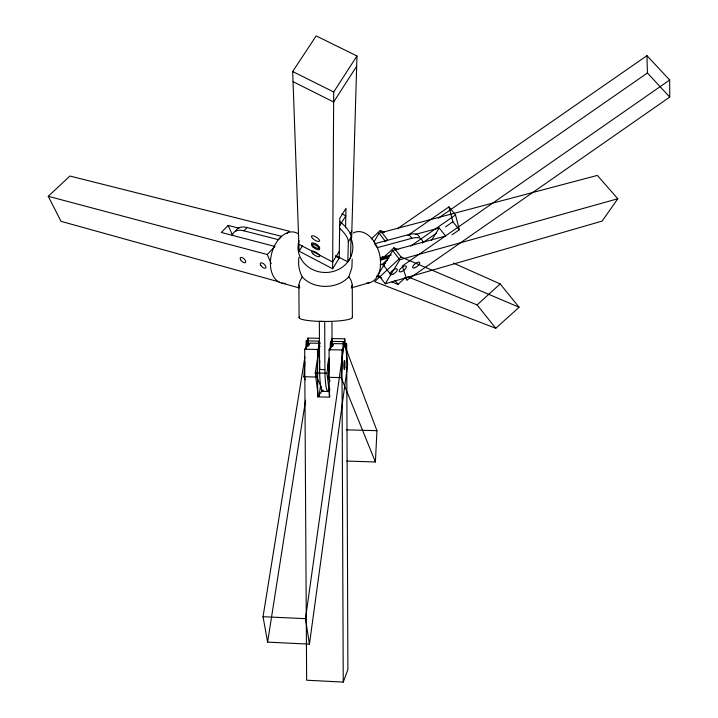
<?xml version="1.0" encoding="UTF-8"?>
<svg xmlns="http://www.w3.org/2000/svg" width="718" height="718" viewBox="0 0 718 718"><rect width="100%" height="100%" fill="white"/><g stroke="black" fill="none" stroke-linecap="round" stroke-linejoin="round"><path stroke-width="1.08" d="M332.622 268.765L333.708 91.994L356.963 55.977L316.162 35.9L292.684 71.522L299.119 251.165L332.622 268.765L339.201 258.13L339.776 218.29L345.986 208.346L345.573 227.22M299.092 317.437L298.885 284.759L299.846 281.187L302.242 276.933A30.686 27.437 75.1 0 1 299.442 269.421L299.388 269.178A27.733 24.807 75.1 0 1 298.616 263.811L298.679 259.871A23.793 21.307 75 0 1 299.038 257.295M335.916 255.626L347.826 261.855L348.338 241.769L351.102 237.299A27.948 10.016 32 0 0 340.197 221.844M351.102 237.299L350.528 257.475L347.826 261.855M356.963 55.977L351.632 238.044L350.546 239.803M346.749 461.064L375.397 461.961L376.95 430.683L343.303 341.606L330.513 341.346L329.984 350.07M375.397 461.961L341.229 377.605L343.303 341.606M330.002 381.195L328.341 377.309L329.266 362.051M321.502 387.711L316.728 377.04L318.98 341.122L306.245 340.862L305.68 349.558M305.329 379.786L303.902 376.735L304.899 361.522M352.188 259.162L351.883 267.67L348.84 276.753A41.491 13.992 31.9 0 1 351.219 280.864L352.242 284.472L351.443 287.335M304.917 356.891L263.039 616.708L267.608 642.125L309.431 644.145L347.665 364.609L344.775 338.824L332.057 338.573L330.459 349.406M309.431 644.145L305.491 618.656L344.775 338.824M329.858 396.874L326.941 373.243L329.185 358.076M318.927 396.569L320.551 385.737M318.325 396.587L315.265 372.974L319.932 342.674M267.608 642.125L305.581 400.249M306.335 348.05L307.941 338.097L319.546 338.331M319.573 343.303L310.149 343.114L304.674 349.217L306.64 680.206L343.24 682.1L347.889 669.589L346.686 343.85L334.076 343.599L329.068 349.72L329.284 397.162L317.724 396.874L317.473 349.478L320.093 346.426M373.943 241.912L379.05 233.215L597.331 175.407L617.794 198.76L602.133 221.09L385.252 283.763L378.189 274.617L392.62 250.546L445.636 235.998L439.183 227.983L415.381 234.409M385.252 283.763L399.827 259.736L617.794 198.76M431.572 240.315L439.183 227.983M339.3 251.273L332.667 261.98L298.868 244.264M350.196 233.7L351.838 231.043M339.668 225.721L345.825 215.849L341.849 213.802M299.119 251.165L302.431 245.897M356.658 66.262L333.646 101.992L293.052 81.672M317.724 396.874L322.938 389.838M343.24 682.1L341.93 349.989L346.686 343.85M348.822 276.771C337.756 289.237 313.928 289.884 302.242 276.933M287.074 233.619L289.345 231.223L69.933 176.036L48.259 196.301L267.249 254.513L274.913 246.436L221.332 232.461L228.18 225.452L238.906 228.198M243.923 230.819L247.082 227.552L281.564 236.348L278.396 239.686L243.923 230.819A25.677 12.332 43.7 0 0 232.282 235.594M371.296 238.906L380.28 230.478L384.345 232.291M385.027 241.795L387.415 239.57L380.28 230.478M380.316 260.481L393.886 247.827L397.987 249.595M519.096 307.25L401.111 257.017L374.634 281.618L495.761 328.279L519.096 307.25L500.186 283.933L453.444 263.093M391.929 281.968L398.032 284.364L405.23 277.704M407.878 276.789L477.102 304.89L500.186 283.933M669.67 80.021L402.259 266.037L407.034 280.047L669.741 97.065L669.67 80.021L646.963 55.672L397.296 228.809M452.026 234.822L459.332 229.742L455.517 214.924L448.947 206.865L407.869 235.387M438.303 218.191L647.421 72.985L646.963 55.672M410.669 246.086L455.517 214.924M423.728 242.038L436.472 233.179M445.582 226.852L452.87 221.79L448.947 206.865M351.219 287.909L370.183 282.506M376.394 276.565L378.521 275.954M380.046 264.834L385.422 263.326M380.414 258.283A6.22 2.495 -37.7 0 1 382.775 257.241L391.4 254.863M380.432 259.019L389.003 256.64M380.343 260.158L388.95 257.771M422.624 243.115A25.785 10.223 -38 0 0 411.836 238.304L377.363 247.656L375.128 244.784M374.383 243.833L408.856 234.553A25.758 10.267 -38 0 1 419.402 237.03M304.674 349.217L317.473 349.478M329.068 349.72L341.93 349.989M324.922 369.626L324.689 321.458L319.339 321.359L319.591 369.501L324.922 369.626A26.521 3.563 -88.9 0 0 329.679 388.662M315.265 372.974L326.941 373.243M303.902 376.735L316.728 377.04M328.341 377.309L341.229 377.605M328.09 389.973L330.154 390.018M322.768 391.373L328.036 391.498M346.291 429.822L376.95 430.683M263.039 616.708L305.491 618.656M279.051 281.896L61.021 221.341L48.259 196.301M281.806 283.08L299.307 287.945M376.681 275.981L381.77 277.974M292.684 71.522L333.708 91.994M335.27 256.075L339.201 258.13M647.421 72.985L669.741 97.065M299.711 287.532L298.876 285.154M452.87 221.79L459.332 229.742M477.102 304.89L495.761 328.279M408.856 234.553L411.836 238.304M393.886 247.827L401.111 257.017M379.05 233.215L385.512 241.472M392.62 250.546L399.827 259.736M405.114 277.588L407.034 280.047M382.227 256.532L382.775 257.241M383.762 265.57L390.87 274.725M394.918 280.343L398.032 284.364M228.18 225.452L232.569 235.387M306.245 340.862L308.489 345.977M267.249 254.513L271.189 263.641M318.98 341.122L319.842 343.168M330.513 341.346L332.551 346.471M307.941 338.097L308.919 345.6M332.057 338.573L332.946 346.085M352.26 285.037L352.376 317.392M331.949 322.382L332.057 345.807M352.251 317.006A26.647 3.985 -0.2 0 1 324.141 321.458A26.647 3.985 -0.2 0 1 299.711 316.692M285.306 283.305A26.234 16.954 -75.2 0 1 271.601 253.723A26.234 16.954 -75.2 0 1 297.853 233.583M353.355 232.955A26.27 17.017 74.5 0 1 379.257 253.149A26.27 17.017 74.5 0 1 366.692 283.036M351.129 238.681A27.41 25.085 0 0 1 326.636 272.463A27.41 25.085 0 0 1 298.993 240.781M319.887 368.675A4.559 0.637 -88.9 0 1 319.869 360.983M323.441 390.897A26.512 3.635 -88.9 0 1 319.591 369.501M235.836 231.043A25.642 12.368 43.7 0 1 247.082 227.552M339.426 228.127A27.975 9.953 32.1 0 1 348.338 241.769M384.48 265.543A4.371 1.741 -37.7 0 1 383.385 263.524A4.371 1.741 -37.7 0 1 387.765 259.889M344.837 367.454A4.568 0.574 -88.9 0 0 344.514 360.427A4.568 0.574 -88.9 0 0 343.85 367.095A4.568 0.574 -88.9 0 0 344.837 367.454M329.024 367.257A4.568 0.61 -88.9 0 0 328.709 360.095A4.568 0.61 -88.9 0 0 327.982 366.566A4.568 0.61 -88.9 0 0 329.024 367.257M240.656 259.826A3.5 1.66 43.7 0 0 245.457 262.51A3.5 1.66 43.7 0 0 242.738 257.852A3.5 1.66 43.7 0 0 240.656 259.826M260.769 265.301A3.536 1.696 43.4 0 0 265.651 268.02A3.536 1.696 43.4 0 0 262.941 263.318A3.536 1.696 43.4 0 0 260.769 265.301M401.685 271.53A4.371 1.705 -37.8 0 0 406.316 266.333A4.371 1.705 -37.8 0 0 400.366 268.819A4.371 1.705 -37.8 0 0 401.685 271.53M415.354 267.581A4.344 1.687 -38 0 0 419.599 262.42A4.344 1.687 -38 0 0 413.559 265.274A4.344 1.687 -38 0 0 415.354 267.581M392.863 274.276A4.389 1.723 -37.7 0 0 397.216 269.062A4.389 1.723 -37.7 0 0 391.113 271.862A4.389 1.723 -37.7 0 0 392.863 274.276M312.851 246.911A4.694 1.624 32 0 0 319.6 249.523A4.694 1.624 32 0 0 314.457 244.596A4.694 1.624 32 0 0 312.851 246.911M312.492 238.322A4.748 1.66 32.1 0 0 319.438 241.239A4.748 1.66 32.1 0 0 314.601 236.267A4.748 1.66 32.1 0 0 312.492 238.322M312.976 253.84A4.658 1.598 32 0 0 319.672 256.452A4.658 1.598 32 0 0 314.574 251.578A4.658 1.598 32 0 0 312.976 253.84M312.617 245.403A4.703 1.633 32.1 0 0 319.51 248.311A4.703 1.633 32.1 0 0 314.708 243.393A4.703 1.633 32.1 0 0 312.617 245.403"/></g></svg>
